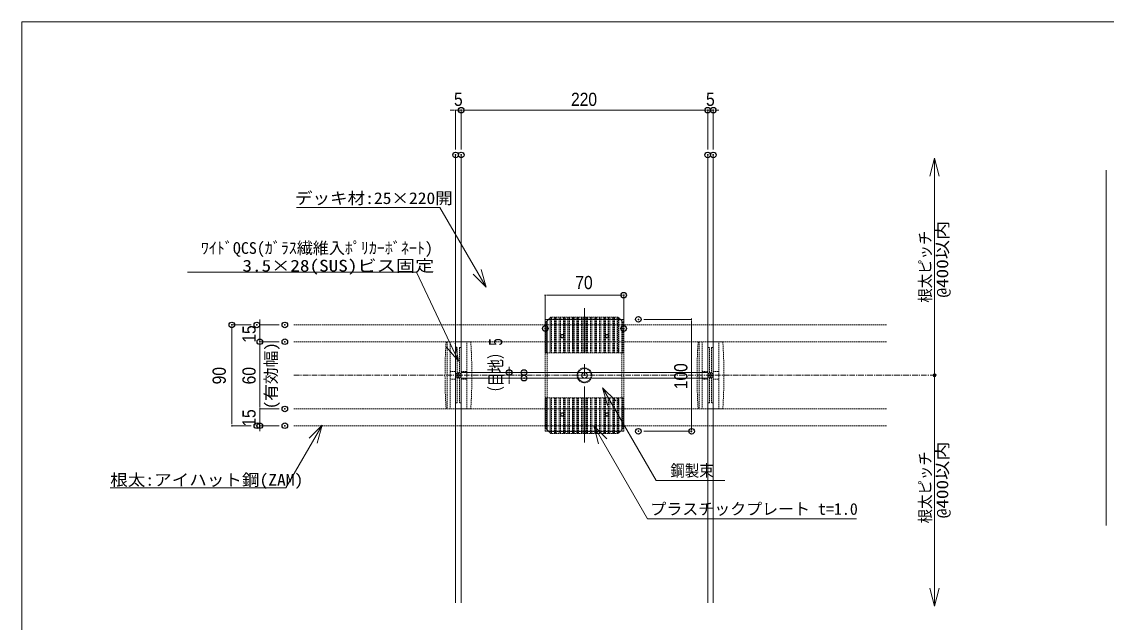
# Model space of a CAD drawing. Units: millimetres, scale not verified. Extents: x -4131 to 4169, y -981 to 998.
# Drawn here: x -2031 to -1063, y -152 to 384 of the extents above; entities that cross this region are included whole.
import ezdxf
from ezdxf.enums import TextEntityAlignment as Align

# ---------------------------------------------------------------- set-up
doc = ezdxf.new("R2010")
doc.units = ezdxf.units.MM
doc.header["$LTSCALE"] = 10
doc.header["$PDMODE"] = 32
doc.header["$PDSIZE"] = 5
doc.linetypes.add('CHAIN1', pattern=[8, 5, -1, 1, -1])
doc.linetypes.add('DASHED1', pattern=[1.8, 1.2, -0.6])
for name, color, linetype, lineweight in [('0-0_図枠', 7, 'Continuous', 9), ('0-1_デッキ', 7, 'Continuous', 9), ('0-2_文字', 4, 'Continuous', 9), ('0-3_寸法', 7, 'Continuous', 9), ('0-4_一般', 4, 'Continuous', 9), ('0-6_0', 7, 'Continuous', 9), ('0-9_根太', 4, 'Continuous', 9), ('0-A_WQCS', 4, 'Continuous', 9), ('0-B_束', 4, 'Continuous', 9)]:
    doc.layers.add(name, color=color, linetype=linetype, lineweight=lineweight)
doc.layers.add('0-7_DEFPOINTS', color=7, linetype='Continuous')
doc.styles.add('ＭＳ ゴシック', font='')
doc.styles.add('ＭＳ Ｐゴシック', font='')
doc.styles.get('ＭＳ ゴシック').set_extended_font_data('MS Gothic')
doc.styles.get('ＭＳ Ｐゴシック').set_extended_font_data('MS PGothic')

# ---------------------------------------------------------------- blocks, each defined once
blk = doc.blocks.new('_DOT')
at = {"layer": '0-6_0'}
for p, q in [((-5, 0), (-10, 0)), ((-2.5, 0), (2.5, 0))]:
    blk.add_line(p, q, dxfattribs=at)
blk = doc.blocks.new('グループ-59-1')
at = {"layer": '0-9_根太', "linetype": 'DASHED1'}
for p, q in [((-17057, 4049.7), (-11763, 4049.7)), ((-17057, 3899.7), (-11763, 3899.7)), ((-17057, 3299.7), (-11763, 3299.7)), ((-17057, 3149.7), (-11763, 3149.7))]:
    blk.add_line(p, q, dxfattribs=at)
at = {"layer": '0-9_根太', "linetype": 'CHAIN1'}
blk.add_line((-17057, 3599.7), (-11336.3, 3599.7), dxfattribs=at)
blk = doc.blocks.new('シンボル-23')
at = {"layer": '0-2_文字', "style": 'ＭＳ ゴシック', "width": 1.1}
blk.add_text('根太:アイハット鋼(ZAM)', height=104.5, dxfattribs=at).set_placement((-599.7, -91.6), align=Align.BOTTOM_LEFT)
blk = doc.blocks.new('グループ-101-1')
at = {"layer": '0-A_WQCS'}
blk.add_line((4, -9.8), (4, -15.6), dxfattribs=at)
for points in [[(-9.8, -4), (-15.6, -4), (-15.6, 4), (-9.8, 4)], [(-4, 9.8), (-4, 15.6), (4, 15.6), (4, 9.8)], [(9.8, 4), (15.6, 4), (15.6, -4), (9.8, -4)], [(4, -15.6), (-4, -15.6), (-4, -9.8)]]:
    blk.add_lwpolyline(points, dxfattribs=at)
blk.add_circle((0, 0), 25, dxfattribs=at)
for centre, start, end in [((-9.8, 9.8), 270, 0), ((9.8, 9.8), 180, 270), ((-9.8, -9.8), 0, 90), ((9.8, -9.8), 90, 180)]:
    blk.add_arc(centre, 5.81, start, end, dxfattribs=at)
blk = doc.blocks.new('グループ-102-1')
at = {"layer": '0-A_WQCS'}
blk.add_blockref('グループ-101-1', (0, 0), dxfattribs=at)
blk = doc.blocks.new('グループ-103-1')
at = {"layer": '0-A_WQCS', "linetype": 'DASHED1'}
for p, q in [((110, 300), (-110, 300)), ((-100, 298.3), (-100, -298.3)), ((-74.9, 300), (-74.9, -300)), ((-24.9, 300), (-24.9, 7.4)), ((24.9, 7.4), (24.9, 300)), ((74.9, -300), (74.9, 300)), ((-24.9, 247.1), (-10, 247.1)), ((-10, 24), (-10, 247.1)), ((10, 247.1), (10, 24)), ((10, 247.1), (24.9, 247.1)), ((-24.9, 35), (-74.9, 35)), ((24.9, 35), (74.9, 35)), ((-24.9, -35), (-74.9, -35)), ((-24.9, -7.4), (-24.9, -300)), ((-10, -247.1), (-10, -24)), ((10, -24), (10, -247.1)), ((24.9, -300), (24.9, -7.4)), ((24.9, -35), (74.9, -35)), ((-10, -247.1), (-24.9, -247.1)), ((24.9, -247.1), (10, -247.1)), ((110, -300), (-110, -300))]:
    blk.add_line(p, q, dxfattribs=at)
at = {"layer": '0-A_WQCS'}
for p, q in [((-24.9, 300), (25.1, 300)), ((25.1, -300), (-24.9, -300))]:
    blk.add_line(p, q, dxfattribs=at)
at = {"layer": '0-A_WQCS', "linetype": 'DASHED1'}
for centre, start, end in [((4385, 0), 176.1817, 183.8183), ((-4385, 0), 0, 3.8183), ((-4385, 0), 356.1817, 0)]:
    blk.add_arc(centre, 4505, start, end, dxfattribs=at)
at = {"layer": '0-A_WQCS'}
blk.add_blockref('グループ-102-1', (0, 0), dxfattribs=at)
blk = doc.blocks.new('グループ-104-1')
at = {"layer": '0-A_WQCS'}
blk.add_blockref('グループ-103-1', (0, 0), dxfattribs=at)
blk = doc.blocks.new('WQCS2016平')
at = {"layer": '0-A_WQCS'}
blk.add_blockref('グループ-104-1', (0, 0), dxfattribs=at)
blk = doc.blocks.new('グループ-140-1')
at = {"layer": '0-B_束', "linetype": 'DASHED1'}
for p, q in [((-14811.9, 3399.7), (-14111.9, 3399.7)), ((-14811.9, 3129.7), (-14811.9, 3399.7)), ((-14808.9, 3399.7), (-14808.9, 3126.7)), ((-14806.9, 3399.7), (-14806.9, 3124.7)), ((-14796.9, 3114.7), (-14796.9, 3399.7)), ((-14794.9, 3112.7), (-14794.9, 3399.7)), ((-14768.9, 3086.7), (-14768.9, 3399.7)), ((-14766.9, 3399.7), (-14766.9, 3084.7)), ((-14756.9, 3079.7), (-14756.9, 3399.7)), ((-14754.9, 3079.7), (-14754.9, 3399.7)), ((-14728.9, 3079.7), (-14728.9, 3399.7)), ((-14726.9, 3079.7), (-14726.9, 3399.7)), ((-14716.9, 3079.7), (-14716.9, 3399.7)), ((-14714.9, 3079.7), (-14714.9, 3399.7)), ((-14688.9, 3079.7), (-14688.9, 3399.7)), ((-14686.9, 3079.7), (-14686.9, 3399.7)), ((-14676.9, 3079.7), (-14676.9, 3399.7)), ((-14674.9, 3079.7), (-14674.9, 3399.7)), ((-14648.9, 3079.7), (-14648.9, 3399.7)), ((-14646.9, 3079.7), (-14646.9, 3399.7)), ((-14636.9, 3079.7), (-14636.9, 3399.7)), ((-14634.9, 3079.7), (-14634.9, 3399.7)), ((-14608.9, 3079.7), (-14608.9, 3399.7)), ((-14606.9, 3079.7), (-14606.9, 3399.7)), ((-14596.9, 3079.7), (-14596.9, 3399.7)), ((-14594.9, 3079.7), (-14594.9, 3399.7)), ((-14568.9, 3079.7), (-14568.9, 3399.7)), ((-14566.9, 3399.7), (-14566.9, 3079.7)), ((-14556.9, 3079.7), (-14556.9, 3399.7)), ((-14554.9, 3079.7), (-14554.9, 3399.7)), ((-14528.9, 3079.7), (-14528.9, 3399.7)), ((-14526.9, 3079.7), (-14526.9, 3399.7)), ((-14516.9, 3079.7), (-14516.9, 3399.7)), ((-14514.9, 3079.7), (-14514.9, 3399.7)), ((-14488.9, 3079.7), (-14488.9, 3399.7)), ((-14486.9, 3079.7), (-14486.9, 3399.7)), ((-14476.9, 3079.7), (-14476.9, 3399.7)), ((-14474.9, 3079.7), (-14474.9, 3399.7)), ((-14448.9, 3079.7), (-14448.9, 3399.7)), ((-14446.9, 3079.7), (-14446.9, 3399.7)), ((-14436.9, 3079.7), (-14436.9, 3399.7)), ((-14434.9, 3079.7), (-14434.9, 3399.7)), ((-14408.9, 3079.7), (-14408.9, 3399.7)), ((-14406.9, 3079.7), (-14406.9, 3399.7)), ((-14396.9, 3079.7), (-14396.9, 3399.7)), ((-14394.9, 3079.7), (-14394.9, 3399.7)), ((-14368.9, 3079.7), (-14368.9, 3399.7)), ((-14366.9, 3079.7), (-14366.9, 3399.7)), ((-14356.9, 3079.7), (-14356.9, 3399.7)), ((-14354.9, 3079.7), (-14354.9, 3399.7)), ((-14328.9, 3079.7), (-14328.9, 3399.7)), ((-14326.9, 3079.7), (-14326.9, 3399.7)), ((-14316.9, 3079.7), (-14316.9, 3399.7)), ((-14314.9, 3079.7), (-14314.9, 3399.7)), ((-14288.9, 3079.7), (-14288.9, 3399.7)), ((-14286.9, 3079.7), (-14286.9, 3399.7)), ((-14276.9, 3079.7), (-14276.9, 3399.7)), ((-14274.9, 3079.7), (-14274.9, 3399.7)), ((-14248.9, 3079.7), (-14248.9, 3399.7)), ((-14246.9, 3079.7), (-14246.9, 3399.7)), ((-14236.9, 3079.7), (-14236.9, 3399.7)), ((-14234.9, 3079.7), (-14234.9, 3399.7)), ((-14208.9, 3079.7), (-14208.9, 3399.7)), ((-14206.9, 3079.7), (-14206.9, 3399.7)), ((-14196.9, 3079.7), (-14196.9, 3399.7)), ((-14194.9, 3079.7), (-14194.9, 3399.7)), ((-14168.9, 3079.7), (-14168.9, 3399.7)), ((-14166.9, 3079.7), (-14166.9, 3399.7)), ((-14158.9, 3082.7), (-14158.9, 3399.7)), ((-14156.9, 3399.7), (-14156.9, 3084.7)), ((-14154.9, 3399.7), (-14154.9, 3086.7)), ((-14128.9, 3399.7), (-14128.9, 3112.7)), ((-14126.9, 3399.7), (-14126.9, 3114.7)), ((-14124.9, 3399.7), (-14124.9, 3116.7)), ((-14118.9, 3399.7), (-14118.9, 3122.7)), ((-14116.9, 3399.7), (-14116.9, 3124.7)), ((-14114.9, 3399.7), (-14114.9, 3126.7)), ((-14111.9, 3399.7), (-14111.9, 3129.7)), ((-14761.9, 3079.7), (-14811.9, 3129.7)), ((-14111.9, 3129.7), (-14161.9, 3079.7)), ((-14779.4, 3097.2), (-14144.4, 3097.2)), ((-14161.9, 3079.7), (-14761.9, 3079.7))]:
    blk.add_line(p, q, dxfattribs=at)
for centre in [(-14661.9, 3249.7), (-14261.9, 3249.7)]:
    blk.add_circle(centre, 12.5, dxfattribs=at)
blk = doc.blocks.new('グループ-141-1')
at = {"layer": '0-B_束', "linetype": 'DASHED1'}
for p, q in [((-14761.9, 4119.7), (-14811.9, 4069.7)), ((-14811.9, 4069.7), (-14811.9, 3799.7)), ((-14808.9, 3799.7), (-14808.9, 4072.7)), ((-14806.9, 3799.7), (-14806.9, 4074.7)), ((-14796.9, 4084.7), (-14796.9, 3799.7)), ((-14794.9, 4086.7), (-14794.9, 3799.7)), ((-14779.4, 4102.2), (-14144.4, 4102.2)), ((-14768.9, 4112.7), (-14768.9, 3799.7)), ((-14766.9, 3799.7), (-14766.9, 4114.7)), ((-14161.9, 4119.7), (-14761.9, 4119.7)), ((-14756.9, 4119.7), (-14756.9, 3799.7)), ((-14754.9, 4119.7), (-14754.9, 3799.7)), ((-14728.9, 4119.7), (-14728.9, 3799.7)), ((-14726.9, 4119.7), (-14726.9, 3799.7)), ((-14716.9, 4119.7), (-14716.9, 3799.7)), ((-14714.9, 4119.7), (-14714.9, 3799.7)), ((-14688.9, 4119.7), (-14688.9, 3799.7)), ((-14686.9, 4119.7), (-14686.9, 3799.7)), ((-14676.9, 4119.7), (-14676.9, 3799.7)), ((-14674.9, 4119.7), (-14674.9, 3799.7)), ((-14648.9, 4119.7), (-14648.9, 3799.7)), ((-14646.9, 4119.7), (-14646.9, 3799.7)), ((-14636.9, 4119.7), (-14636.9, 3799.7)), ((-14634.9, 4119.7), (-14634.9, 3799.7)), ((-14608.9, 4119.7), (-14608.9, 3799.7)), ((-14606.9, 4119.7), (-14606.9, 3799.7)), ((-14596.9, 4119.7), (-14596.9, 3799.7)), ((-14594.9, 4119.7), (-14594.9, 3799.7)), ((-14568.9, 4119.7), (-14568.9, 3799.7)), ((-14566.9, 3799.7), (-14566.9, 4119.7)), ((-14556.9, 4119.7), (-14556.9, 3799.7)), ((-14554.9, 4119.7), (-14554.9, 3799.7)), ((-14528.9, 4119.7), (-14528.9, 3799.7)), ((-14526.9, 4119.7), (-14526.9, 3799.7)), ((-14516.9, 4119.7), (-14516.9, 3799.7)), ((-14514.9, 4119.7), (-14514.9, 3799.7)), ((-14488.9, 4119.7), (-14488.9, 3799.7)), ((-14486.9, 4119.7), (-14486.9, 3799.7)), ((-14476.9, 4119.7), (-14476.9, 3799.7)), ((-14474.9, 4119.7), (-14474.9, 3799.7)), ((-14448.9, 4119.7), (-14448.9, 3799.7)), ((-14446.9, 4119.7), (-14446.9, 3799.7)), ((-14436.9, 4119.7), (-14436.9, 3799.7)), ((-14434.9, 4119.7), (-14434.9, 3799.7)), ((-14408.9, 4119.7), (-14408.9, 3799.7)), ((-14406.9, 4119.7), (-14406.9, 3799.7)), ((-14396.9, 4119.7), (-14396.9, 3799.7)), ((-14394.9, 4119.7), (-14394.9, 3799.7)), ((-14368.9, 4119.7), (-14368.9, 3799.7)), ((-14366.9, 4119.7), (-14366.9, 3799.7)), ((-14356.9, 4119.7), (-14356.9, 3799.7)), ((-14354.9, 4119.7), (-14354.9, 3799.7)), ((-14328.9, 4119.7), (-14328.9, 3799.7)), ((-14326.9, 4119.7), (-14326.9, 3799.7)), ((-14316.9, 4119.7), (-14316.9, 3799.7)), ((-14314.9, 4119.7), (-14314.9, 3799.7)), ((-14288.9, 4119.7), (-14288.9, 3799.7)), ((-14286.9, 4119.7), (-14286.9, 3799.7)), ((-14276.9, 4119.7), (-14276.9, 3799.7)), ((-14274.9, 4119.7), (-14274.9, 3799.7)), ((-14248.9, 4119.7), (-14248.9, 3799.7)), ((-14246.9, 4119.7), (-14246.9, 3799.7)), ((-14236.9, 4119.7), (-14236.9, 3799.7)), ((-14234.9, 4119.7), (-14234.9, 3799.7)), ((-14208.9, 4119.7), (-14208.9, 3799.7)), ((-14206.9, 4119.7), (-14206.9, 3799.7)), ((-14196.9, 4119.7), (-14196.9, 3799.7)), ((-14194.9, 4119.7), (-14194.9, 3799.7)), ((-14168.9, 4119.7), (-14168.9, 3799.7)), ((-14166.9, 4119.7), (-14166.9, 3799.7)), ((-14111.9, 4069.7), (-14161.9, 4119.7)), ((-14158.9, 4116.7), (-14158.9, 3799.7)), ((-14156.9, 3799.7), (-14156.9, 4114.7)), ((-14154.9, 3799.7), (-14154.9, 4112.7)), ((-14128.9, 3799.7), (-14128.9, 4086.7)), ((-14126.9, 3799.7), (-14126.9, 4084.7)), ((-14124.9, 3799.7), (-14124.9, 4082.7)), ((-14118.9, 3799.7), (-14118.9, 4076.7)), ((-14116.9, 3799.7), (-14116.9, 4074.7)), ((-14114.9, 3799.7), (-14114.9, 4072.7)), ((-14111.9, 3799.7), (-14111.9, 4069.7)), ((-14811.9, 3799.7), (-14111.9, 3799.7))]:
    blk.add_line(p, q, dxfattribs=at)
for centre in [(-14661.9, 3949.7), (-14261.9, 3949.7)]:
    blk.add_circle(centre, 12.5, dxfattribs=at)
blk = doc.blocks.new('グループ-142-1')
at = {"layer": '0-B_束', "linetype": 'DASHED1'}
for p, q in [((-14795.9, 4099.7), (-14795.9, 3099.7)), ((-14141.9, 4099.7), (-14781.9, 4099.7)), ((-14127.9, 4099.7), (-14127.9, 3099.7))]:
    blk.add_line(p, q, dxfattribs=at)
blk.add_lwpolyline([(-14141.9, 4099.7), (-14111.9, 4099.7), (-14111.9, 3099.7), (-14141.9, 3099.7), (-14781.9, 3099.7), (-14811.9, 3099.7), (-14811.9, 4099.7), (-14781.9, 4099.7)], dxfattribs=at)
for centre, radius in [((-14661.9, 3949.7), 15), ((-14261.9, 3949.7), 15), ((-14461.9, 3599.7), 66), ((-14461.9, 3599.7), 66), ((-14461.9, 3599.7), 60), ((-14661.9, 3249.7), 15), ((-14261.9, 3249.7), 15)]:
    blk.add_circle(centre, radius, dxfattribs=at)
at = {"layer": '0-B_束'}
for name in ['グループ-141-1', 'グループ-140-1']:
    blk.add_blockref(name, (0, 0), dxfattribs=at)

msp = doc.modelspace()

# ---------------------------------------------------------------- hatches: boundary and pattern name
at = {"layer": '0-3_寸法'}
msp.add_hatch(color=256, dxfattribs=at).paths.add_polyline_path([(-1214.69, 68.37, 1), (-1217.28, 68.37, 1)])

# ---------------------------------------------------------------- linework, layer by layer
at = {"layer": '0-0_図枠', "color": 5}
msp.add_lwpolyline([(-2030.95, 384.21), (-30.95, 384.21), (-30.95, -915.79), (-2030.95, -915.79)], close=True, dxfattribs=at)
at = {"layer": '0-1_デッキ'}
for p, q in [((-1643.55, -134.93), (-1643.55, 265.07)), ((-1638.55, 70.87), (-1638.55, 265.07)), ((-1418.55, 70.87), (-1418.55, 265.07)), ((-1413.55, -134.93), (-1413.55, 265.07)), ((-1638.55, 70.87), (-1418.55, 70.87)), ((-1638.55, -134.93), (-1638.55, 65.87)), ((-1418.55, 65.87), (-1638.55, 65.87)), ((-1418.55, -134.93), (-1418.55, 65.87))]:
    msp.add_line(p, q, dxfattribs=at)
at = {"layer": '0-1_デッキ', "color": 1}
msp.add_point((-1528.54, 68.37), dxfattribs=at)
at = {"layer": '0-2_文字'}
for p, q in [((-1657.58, 218.4), (-1785.66, 218.4)), ((-1657.58, 218.4), (-1616.38, 147.05)), ((-1678.35, 160.58), (-1882.96, 160.58)), ((-1678.35, 160.58), (-1641.01, 80.87)), ((-1464.41, -25.71), (-1512.3, 57.24)), ((-1795.1, -32.19), (-1762.81, 23.74)), ((-1464.41, -25.71), (-1403.19, -25.71)), ((-1795.1, -32.19), (-1951.91, -32.19))]:
    msp.add_line(p, q, dxfattribs=at)
for points in [[(-1620.64, 162.92), (-1616.38, 147.05), (-1628, 158.67)], [(-1643.87, 97.05), (-1641.01, 80.87), (-1651.58, 93.46)], [(-1508.04, 41.37), (-1512.3, 57.24), (-1500.68, 45.62)], [(-1774.43, 12.12), (-1762.81, 23.74), (-1767.06, 7.87)], [(-1285.74, -59.76), (-1472.36, -59.76), (-1520.26, 23.19)], [(-1516, 7.32), (-1520.26, 23.19), (-1508.63, 11.57)]]:
    msp.add_lwpolyline(points, dxfattribs=at)
at = {"layer": '0-3_寸法'}
for p, q in [((-1646.06, 305.19), (-1648.56, 305.19)), ((-1643.55, 270.19), (-1643.55, 305.19)), ((-1643.55, 305.19), (-1638.55, 305.19)), ((-1638.55, 270.19), (-1638.55, 305.19)), ((-1638.55, 270.19), (-1638.55, 305.19)), ((-1636.05, 305.19), (-1421.06, 305.19)), ((-1636.05, 305.19), (-1633.54, 305.19)), ((-1421.06, 305.19), (-1423.56, 305.19)), ((-1418.55, 270.19), (-1418.55, 305.19)), ((-1418.55, 270.19), (-1418.55, 305.19)), ((-1418.55, 305.19), (-1413.55, 305.19)), ((-1413.55, 270.19), (-1413.55, 305.19)), ((-1411.05, 305.19), (-1408.54, 305.19)), ((-1563.54, 115.15), (-1563.54, 139.93)), ((-1561.04, 139.93), (-1496.05, 139.93)), ((-1493.54, 115.15), (-1493.54, 139.93)), ((-1818.34, 115.87), (-1818.34, 118.37)), ((-1475.43, 118.37), (-1432.88, 118.37)), ((-1826.05, 113.37), (-1843.34, 113.37)), ((-1843.34, 25.87), (-1843.34, 110.86)), ((-1801.05, 113.37), (-1818.34, 113.37)), ((-1818.34, 113.37), (-1818.34, 98.37)), ((-1432.88, 115.86), (-1432.88, 20.87)), ((-1801.05, 98.37), (-1818.34, 98.37)), ((-1801.05, 98.37), (-1818.34, 98.37)), ((-1818.34, 40.87), (-1818.34, 95.86)), ((-1818.34, 95.86), (-1818.34, 93.36)), ((-1595.81, 73.37), (-1595.81, 75.87)), ((-1587.51, 70.87), (-1595.81, 70.87)), ((-1595.81, 65.87), (-1595.81, 70.87)), ((-1587.51, 65.87), (-1595.81, 65.87)), ((-1595.81, 63.36), (-1595.81, 60.86)), ((-1818.34, 40.87), (-1818.34, 43.37)), ((-1801.05, 38.37), (-1818.34, 38.37)), ((-1801.05, 38.37), (-1818.34, 38.37)), ((-1818.34, 38.37), (-1818.34, 23.37)), ((-1826.05, 23.37), (-1843.34, 23.37)), ((-1801.05, 23.37), (-1818.34, 23.37)), ((-1818.34, 20.86), (-1818.34, 18.36)), ((-1475.43, 18.37), (-1432.88, 18.37))]:
    msp.add_line(p, q, dxfattribs=at)
at = {"layer": '0-3_寸法', "color": 4}
msp.add_line((-1215.99, 262.26), (-1215.99, -137.74), dxfattribs=at)
for points in [[(-1220.25, 246.38), (-1215.99, 262.26), (-1211.74, 246.38)], [(-1211.74, -121.87), (-1215.99, -137.74), (-1220.25, -121.87)]]:
    msp.add_lwpolyline(points, dxfattribs=at)
at = {"layer": '0-3_寸法'}
msp.add_circle((-1215.98, 68.37), 1.29, dxfattribs=at)
at = {"layer": '0-4_一般', "color": 7}
msp.add_line((-1062.67, -65.61), (-1062.67, 251.52), dxfattribs=at)
at = {"layer": '0-4_一般', "linetype": 'CHAIN1'}
msp.add_line((-1528.54, 8.37), (-1528.54, 128.37), dxfattribs=at)
at = {"layer": '0-7_DEFPOINTS'}
for p in [(-1638.55, 305.19), (-1418.55, 305.19), (-1413.55, 305.19), (-1643.55, 265.19), (-1638.55, 265.19), (-1418.55, 265.19), (-1413.55, 265.19), (-1493.54, 139.93), (-1480.43, 118.37), (-1843.34, 113.37), (-1821.05, 113.37), (-1796.05, 113.37), (-1563.54, 110.15), (-1493.54, 110.15), (-1818.34, 98.37), (-1796.05, 98.37), (-1595.81, 70.87), (-1582.51, 70.87), (-1582.51, 65.87), (-1796.05, 38.37), (-1821.05, 23.37), (-1818.34, 23.37), (-1796.05, 23.37), (-1480.43, 18.37), (-1432.88, 18.37)]:
    msp.add_point(p, dxfattribs=at)

# ---------------------------------------------------------------- block references
at = {"layer": '0-2_文字', "xscale": 0.1, "yscale": 0.1}
msp.add_blockref('シンボル-23', (-1891.93, -24.2), dxfattribs=at)
at = {"layer": '0-3_寸法', "xscale": 0.2503723, "yscale": 0.2503723}
for p in [(-1643.55, 305.19), (-1418.55, 305.19), (-1418.55, 305.19), (-1493.54, 139.93)]:
    msp.add_blockref('_DOT', p, dxfattribs=at)
for p, rotation in [((-1638.55, 305.19), 180), ((-1638.55, 305.19), 180), ((-1413.55, 305.19), 180), ((-1563.54, 139.93), 180), ((-1432.88, 118.37), 90), ((-1843.34, 113.37), 90), ((-1818.34, 113.37), 270), ((-1818.34, 98.37), 90), ((-1818.34, 98.37), 90), ((-1595.81, 70.87), 270), ((-1595.81, 65.87), 90), ((-1818.34, 38.37), 270), ((-1818.34, 38.37), 270), ((-1843.34, 23.37), 270), ((-1818.34, 23.37), 90), ((-1432.88, 18.37), 270)]:
    msp.add_blockref('_DOT', p, dxfattribs=dict(at, rotation=rotation))
at = {"layer": '0-9_根太', "xscale": 0.1, "yscale": 0.1}
msp.add_blockref('グループ-59-1', (-82.35, -291.6), dxfattribs=at)
at = {"layer": '0-A_WQCS', "xscale": 0.1, "yscale": 0.1}
for p in [(-1641.05, 68.37), (-1416.05, 68.37)]:
    msp.add_blockref('WQCS2016平', p, dxfattribs=at)
at = {"layer": '0-B_束', "xscale": 0.1, "yscale": 0.1}
msp.add_blockref('グループ-142-1', (-82.35, -291.6), dxfattribs=at)

# ---------------------------------------------------------------- texts
at = {"layer": '0-2_文字', "style": 'ＭＳ ゴシック'}
for s, height, width, p in [('デッキ材:25×220開', 10.45, 1.1, (-1787.03, 218.23)), ('3.5×28(SUS)ビス固定', 10.48, 1.2, (-1833.91, 157.89)), ('鋼製束', 10.48, 0.9, (-1451.83, -25.14))]:
    msp.add_text(s, height=height, dxfattribs=dict(at, width=width)).set_placement(p, align=Align.BOTTOM_LEFT)
for s, height, p in [('ﾜｲﾄﾞQCS(ｶﾞﾗｽ繊維入ﾎﾟﾘｶｰﾎﾞﾈｰﾄ)', 10.48, (-1871.01, 173.68)), ('プラスチックプレート t=1.0', 10.45, (-1469.7, -59.35))]:
    msp.add_text(s, height=height, dxfattribs=at).set_placement(p, align=Align.BOTTOM_LEFT)
at = {"layer": '0-3_寸法', "style": 'ＭＳ Ｐゴシック', "width": 0.9}
for s, p in [('5', (-1645, 305.43)), ('220', (-1540.52, 305.43)), ('5', (-1420, 305.43)), ('70', (-1536.69, 141.79))]:
    msp.add_text(s, height=11.8, dxfattribs=at).set_placement(p, align=Align.BOTTOM_LEFT)
at = {"layer": '0-3_寸法', "color": 4, "style": 'ＭＳ ゴシック'}
for s, height, width, p in [('@400以内', 10.48, 1.2, (-1200.67, 137.81)), ('根太ピッチ', 10.48, 0.9, (-1216.06, 133.26)), ('(有効幅)', 10.45, 1.05, (-1800.08, 38.07)), ('@400以内', 10.48, 1.2, (-1200.67, -59.28)), ('根太ピッチ', 10.48, 0.9, (-1216.06, -63.83))]:
    msp.add_text(s, height=height, rotation=90, dxfattribs=dict(at, width=width)).set_placement(p, align=Align.BOTTOM_LEFT)
at = {"layer": '0-3_寸法', "style": 'ＭＳ Ｐゴシック'}
for s, height, width, p in [('15', 11.8, 0.9, (-1818.57, 97.54)), ('（目地）5', 11.78, 0.75, (-1598.32, 46.71)), ('100', 11.8, 0.9, (-1433.11, 55.97)), ('90', 11.8, 0.9, (-1845.2, 60.31)), ('60', 11.8, 0.9, (-1818.57, 60.31)), ('15', 11.8, 0.9, (-1818.57, 22.54))]:
    msp.add_text(s, height=height, rotation=90, dxfattribs=dict(at, width=width)).set_placement(p, align=Align.BOTTOM_LEFT)

doc.saveas('drawing.dxf')
